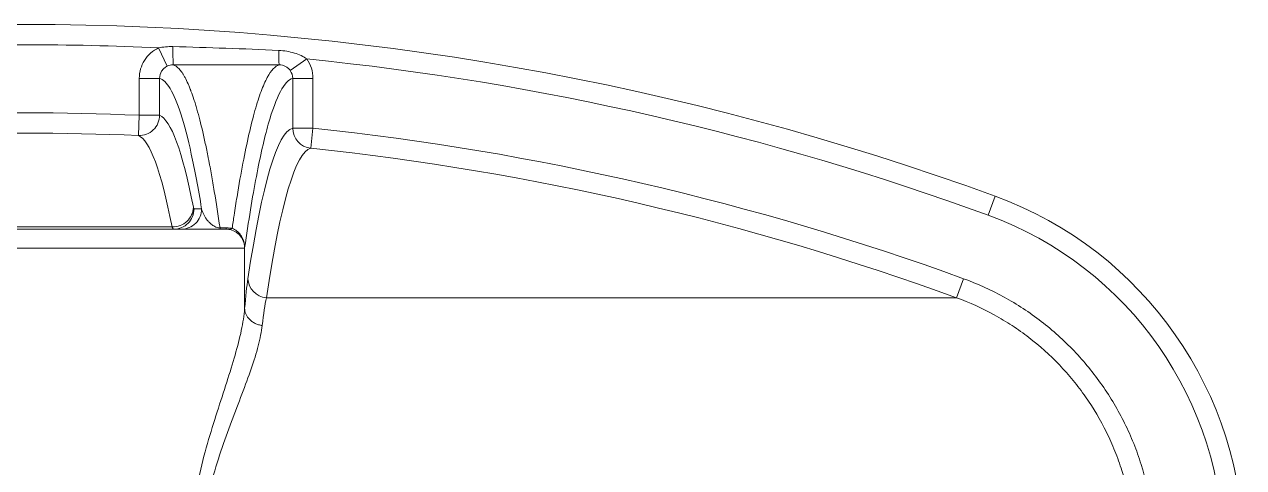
# Model space of a CAD drawing. Header units: millimetres. Extents: x 4664 to 8864, y -38 to 2932.
# Drawn here: x 7869.5 to 7948.2, y 1875.4 to 1904 of the extents above; entities that cross this region are included whole.
import ezdxf

# ---------------------------------------------------------------- set-up
doc = ezdxf.new("R2010")
doc.units = ezdxf.units.MM

msp = doc.modelspace()

# ---------------------------------------------------------------- linework, layer by layer
at = {"lineweight": 5}
for p, q in [((7878.736, 1901.287), (7878.171, 1902.463)), ((7886.671, 1901.003), (7887.737, 1901.753)), ((7876.936, 1898.127), (7876.936, 1900.503)), ((7876.936, 1900.503), (7878.241, 1900.503)), ((7878.241, 1900.503), (7878.241, 1898.127)), ((7886.829, 1900.503), (7888.133, 1900.503)), ((7886.829, 1897.301), (7886.829, 1900.503)), ((7888.133, 1900.503), (7888.133, 1897.301)), ((7876.882, 1896.822), (7876.936, 1898.127)), ((7876.936, 1898.127), (7878.241, 1898.127)), ((7886.829, 1897.301), (7888.133, 1897.301)), ((7888.133, 1897.301), (7887.996, 1896.003)), ((7931.684, 1891.691), (7932.131, 1892.918)), ((7880.465, 1892.1), (7880.954, 1892.1)), ((7882.53, 1890.794), (7856.518, 1890.794)), ((7879.048, 1890.944), (7860, 1890.944)), ((7882.141, 1890.794), (7882.141, 1890.871)), ((7882.141, 1890.871), (7882.53, 1890.871)), ((7882.53, 1890.794), (7882.53, 1890.871)), ((7855.319, 1889.575), (7883.729, 1889.575)), ((7930.092, 1887.601), (7929.646, 1886.375)), ((7885.129, 1886.375), (7929.646, 1886.375))]:
    msp.add_line(p, q, dxfattribs=at)
for centre, radius, start, end in [((7869.524, 1721.201), 182.774, 69.96842, 110.03158), ((7869.524, 1721.201), 181.468, 87.26879, 92.73121), ((7869.524, 1721.201), 181.468, 69.96842, 84.23964), ((7869.524, 1721.201), 177.081, 87.60091, 92.39909), ((7869.524, 1721.201), 175.775, 87.60091, 92.39909), ((7869.524, 1721.201), 177.081, 69.99883, 83.9677), ((7869.524, 1721.201), 175.775, 69.99883, 83.9677), ((7923.781, 1870.016), 24.377, 0, 69.96842), ((7923.781, 1870.016), 23.071, 0, 69.96842)]:
    msp.add_arc(centre, radius, start, end, dxfattribs=at)
at = {"lineweight": 5, "extrusion": (0, 0, -1)}
for centre, major_axis, ratio, start_param, end_param in [((7879.114, 1902.678), (0, 1.306), 0.005324, 3.155715, 4.612118), ((7885.961, 1902.679), (0, 1.306), 0.027253, 3.15518, 4.42124), ((7876.936, 1898.127), (0.503, 1.205), 0.998391, 1.175888, 2.787461), ((7878.038, 1721.201), (0, 176.968), 0.052336, 0.021845, 0.26035), ((7876.681, 1721.201), (0, -175.663), 0.052336, 3.163438, 3.401943), ((7886.96, 1721.201), (0, -176.118), 0.052336, 2.807848, 3.127376), ((7888.133, 1897.301), (0.342, -1.26), 0.998529, 0.371044, 1.835687), ((7888.126, 1721.201), (0, 174.819), 0.052336, 5.949441, 6.268968), ((7879.118, 1892.205), (1.281, 0.252), 0.964976, 0.200844, 1.812417), ((7879.16, 1892.1), (0, 1.306), 0.99863, 1.570796, 3.141593), ((7879.65, 1892.1), (0, 1.306), 0.99863, 1.570796, 3.141593), ((7882.924, 1892.069), (0.206, 1.29), 0.402371, 2.763948, 3.138697), ((7885.033, 1889.638), (1.306, 0.028), 0.064701, 3.079939, 3.08785), ((7882.861, 1889.583), (0.862, -0.124), 0.938236, 6.10453, 6.131341), ((7885.245, 1887.601), (1.291, -0.195), 0.943527, 1.518311, 2.982954)]:
    msp.add_ellipse(centre, major_axis=major_axis, ratio=ratio, start_param=start_param, end_param=end_param, dxfattribs=at)
at = {"lineweight": 5}
for points, knots in [([(7876.936, 1900.503), (7876.936, 1900.708), (7876.965, 1900.909), (7877.078, 1901.301), (7877.162, 1901.489), (7877.487, 1902.004), (7877.805, 1902.288), (7878.171, 1902.463)], [0, 0, 0, 0, 0.25, 0.25, 0.5, 0.5, 1, 1, 1, 1]), ([(7885.927, 1902.304), (7886.101, 1902.297), (7886.274, 1902.278), (7886.614, 1902.221), (7886.779, 1902.182), (7887.09, 1902.087), (7887.24, 1902.029), (7887.509, 1901.901), (7887.63, 1901.831), (7887.737, 1901.753)], [0, 0, 0, 0, 0.25, 0.25, 0.5, 0.5, 0.75, 0.75, 1, 1, 1, 1]), ([(7882.924, 1890.839), (7882.966, 1891.124), (7883.007, 1891.404), (7883.112, 1892.091), (7883.175, 1892.491), (7883.364, 1893.652), (7883.492, 1894.374), (7883.748, 1895.716), (7883.877, 1896.335), (7884.136, 1897.466), (7884.266, 1897.979), (7884.527, 1898.898), (7884.658, 1899.305), (7884.922, 1900.01), (7885.053, 1900.309), (7885.443, 1901.033), (7885.702, 1901.306), (7885.961, 1901.373)], [0, 0, 0, 0, 0.042582, 0.042582, 0.106845, 0.106845, 0.235371, 0.235371, 0.363897, 0.363897, 0.492422, 0.492422, 0.620948, 0.620948, 0.749474, 0.749474, 1, 1, 1, 1]), ([(7886.671, 1901.003), (7886.63, 1901.06), (7886.584, 1901.112), (7886.481, 1901.203), (7886.423, 1901.243), (7886.302, 1901.307), (7886.236, 1901.332), (7886.101, 1901.365), (7886.032, 1901.374), (7885.961, 1901.373)], [0, 0, 0, 0, 0.25, 0.25, 0.5, 0.5, 0.75, 0.75, 1, 1, 1, 1]), ([(7878.736, 1901.287), (7878.662, 1901.251), (7878.593, 1901.205), (7878.471, 1901.098), (7878.418, 1901.034), (7878.288, 1900.828), (7878.24, 1900.666), (7878.241, 1900.503)], [0, 0, 0, 0, 0.25, 0.25, 0.5, 0.5, 1, 1, 1, 1]), ([(7879.114, 1901.372), (7879.243, 1901.337), (7879.435, 1901.209), (7879.66, 1900.925), (7879.773, 1900.751), (7879.821, 1900.668), (7879.853, 1900.612), (7879.869, 1900.583), (7879.949, 1900.434), (7880.045, 1900.237), (7880.157, 1899.973), (7880.213, 1899.833), (7880.237, 1899.771), (7880.253, 1899.73), (7880.261, 1899.709), (7880.332, 1899.518), (7880.428, 1899.245), (7880.523, 1898.944), (7880.586, 1898.736), (7880.618, 1898.63), (7880.776, 1898.08), (7880.903, 1897.59), (7881.091, 1896.781), (7881.154, 1896.499), (7881.279, 1895.911), (7881.341, 1895.604), (7881.419, 1895.205), (7881.435, 1895.125), (7881.466, 1894.962), (7881.512, 1894.716), (7881.621, 1894.126), (7881.836, 1892.88), (7882.02, 1891.703), (7882.141, 1890.871)], [0, 0, 0, 0, 0.125, 0.1875, 0.21875, 0.234375, 0.234375, 0.25, 0.25, 0.3125, 0.34375, 0.359375, 0.367187, 0.367187, 0.375, 0.375, 0.4375, 0.46875, 0.46875, 0.5, 0.5, 0.625, 0.625, 0.6875, 0.6875, 0.75, 0.75, 0.765625, 0.765625, 0.78125, 0.8125, 0.875, 1, 1, 1, 1]), ([(7880.954, 1892.1), (7880.735, 1893.431), (7880.513, 1894.606), (7880.066, 1896.644), (7879.84, 1897.507), (7879.387, 1898.912), (7879.158, 1899.456), (7878.7, 1900.221), (7878.471, 1900.442), (7878.241, 1900.503)], [0, 0, 0, 0, 0.25, 0.25, 0.5, 0.5, 0.75, 0.75, 1, 1, 1, 1]), ([(7886.829, 1900.503), (7886.565, 1900.433), (7886.301, 1900.151), (7885.776, 1899.165), (7885.515, 1898.459), (7884.996, 1896.631), (7884.739, 1895.507), (7884.357, 1893.514), (7884.23, 1892.798), (7883.979, 1891.267), (7883.854, 1890.447), (7883.73, 1889.583)], [0, 0, 0, 0, 0.25, 0.25, 0.5, 0.5, 0.75, 0.75, 0.875, 0.875, 1, 1, 1, 1]), ([(7880.954, 1892.1), (7880.985, 1891.992), (7881.025, 1891.882), (7881.129, 1891.662), (7881.191, 1891.552), (7881.31, 1891.385), (7881.355, 1891.329), (7881.455, 1891.219), (7881.511, 1891.164), (7881.608, 1891.084), (7881.642, 1891.058), (7881.718, 1891.008), (7881.759, 1890.983), (7881.851, 1890.938), (7881.902, 1890.916), (7882.014, 1890.884), (7882.077, 1890.872), (7882.141, 1890.871)], [0, 0, 0, 0, 0.25, 0.25, 0.5, 0.5, 0.625, 0.625, 0.75, 0.75, 0.8125, 0.8125, 0.875, 0.875, 0.9375, 0.9375, 1, 1, 1, 1]), ([(7882.53, 1890.871), (7882.532, 1890.871), (7882.535, 1890.871), (7882.539, 1890.871), (7882.544, 1890.87), (7882.548, 1890.87), (7882.553, 1890.87), (7882.557, 1890.87), (7882.562, 1890.87), (7882.566, 1890.87), (7882.57, 1890.87), (7882.575, 1890.87), (7882.579, 1890.87), (7882.584, 1890.87), (7882.588, 1890.87), (7882.593, 1890.87), (7882.597, 1890.87), (7882.602, 1890.87), (7882.606, 1890.869), (7882.61, 1890.869), (7882.615, 1890.869), (7882.619, 1890.869), (7882.624, 1890.869), (7882.628, 1890.869), (7882.632, 1890.868), (7882.637, 1890.868), (7882.641, 1890.868), (7882.646, 1890.868), (7882.65, 1890.868), (7882.654, 1890.867), (7882.659, 1890.867), (7882.663, 1890.867), (7882.667, 1890.867), (7882.672, 1890.867), (7882.676, 1890.866), (7882.68, 1890.866), (7882.685, 1890.866), (7882.689, 1890.866), (7882.693, 1890.865), (7882.698, 1890.865), (7882.702, 1890.865), (7882.706, 1890.864), (7882.711, 1890.864), (7882.715, 1890.864), (7882.719, 1890.863), (7882.724, 1890.863), (7882.728, 1890.863), (7882.735, 1890.862), (7882.747, 1890.861), (7882.767, 1890.859), (7882.796, 1890.857), (7882.823, 1890.854), (7882.846, 1890.851), (7882.861, 1890.849), (7882.874, 1890.847), (7882.887, 1890.845), (7882.898, 1890.844), (7882.908, 1890.842), (7882.916, 1890.841), (7882.922, 1890.84), (7882.924, 1890.84)], [0, 0, 0, 0, 0.011011, 0.022013, 0.033005, 0.043989, 0.054963, 0.06593, 0.076887, 0.087837, 0.098778, 0.109712, 0.120639, 0.131558, 0.14247, 0.153376, 0.164275, 0.175167, 0.186053, 0.196933, 0.207808, 0.218677, 0.22954, 0.240398, 0.251251, 0.2621, 0.272943, 0.283783, 0.294618, 0.305449, 0.316276, 0.327099, 0.337919, 0.348735, 0.359548, 0.370358, 0.381165, 0.39197, 0.402772, 0.413571, 0.424369, 0.435164, 0.445957, 0.456749, 0.467538, 0.478327, 0.489114, 0.4999, 0.529595, 0.581055, 0.654286, 0.74934, 0.791975, 0.831389, 0.867579, 0.900541, 0.930269, 0.956759, 0.980004, 1, 1, 1, 1]), ([(7883.729, 1889.605), (7883.728, 1889.641), (7883.726, 1889.678), (7883.718, 1889.749), (7883.712, 1889.785), (7883.691, 1889.89), (7883.671, 1889.958), (7883.619, 1890.091), (7883.587, 1890.156), (7883.513, 1890.277), (7883.472, 1890.334), (7883.378, 1890.441), (7883.326, 1890.49), (7883.218, 1890.577), (7883.16, 1890.615), (7882.978, 1890.715), (7882.849, 1890.758), (7882.72, 1890.779)], [0, 0, 0, 0, 0.0625, 0.0625, 0.125, 0.125, 0.25, 0.25, 0.375, 0.375, 0.5, 0.5, 0.625, 0.625, 0.75, 0.75, 1, 1, 1, 1]), ([(7882.924, 1890.84), (7883.029, 1890.8), (7883.134, 1890.743), (7883.281, 1890.628), (7883.328, 1890.586), (7883.416, 1890.493), (7883.457, 1890.442), (7883.532, 1890.332), (7883.566, 1890.274), (7883.624, 1890.152), (7883.649, 1890.087), (7883.689, 1889.954), (7883.705, 1889.886), (7883.72, 1889.782), (7883.724, 1889.747), (7883.729, 1889.676), (7883.73, 1889.64), (7883.73, 1889.605)], [0, 0, 0, 0, 0.25, 0.25, 0.375, 0.375, 0.5, 0.5, 0.625, 0.625, 0.75, 0.75, 0.875, 0.875, 0.9375, 0.9375, 1, 1, 1, 1]), ([(7883.729, 1889.575), (7883.729, 1889.576), (7883.729, 1889.577), (7883.729, 1889.587), (7883.729, 1889.596), (7883.729, 1889.605)], [0, 0, 0, 0, 0.093825, 0.093825, 1, 1, 1, 1]), ([(7930.092, 1887.601), (7930.996, 1887.273), (7931.866, 1886.878), (7933.544, 1885.957), (7934.351, 1885.429), (7935.858, 1884.271), (7936.563, 1883.638), (7937.878, 1882.265), (7938.491, 1881.518), (7939.583, 1879.957), (7940.066, 1879.141), (7940.695, 1877.865), (7940.889, 1877.431), (7941.245, 1876.545), (7941.408, 1876.091), (7942.126, 1873.811), (7942.416, 1871.938), (7942.416, 1870.016)], [0, 0, 0, 0, 0.125, 0.125, 0.25, 0.25, 0.375, 0.375, 0.5, 0.5, 0.625, 0.625, 0.6875, 0.6875, 0.75, 0.75, 1, 1, 1, 1]), ([(7880.222, 1870.016), (7880.222, 1870.84), (7880.274, 1871.647), (7880.464, 1873.232), (7880.601, 1874.009), (7880.935, 1875.538), (7881.127, 1876.272), (7881.532, 1877.686), (7881.744, 1878.367), (7882.166, 1879.686), (7882.377, 1880.327), (7882.77, 1881.55), (7882.952, 1882.132), (7883.271, 1883.241), (7883.408, 1883.769), (7883.622, 1884.772), (7883.697, 1885.247), (7883.73, 1885.681)], [0, 0, 0, 0, 0.125, 0.125, 0.25, 0.25, 0.375, 0.375, 0.5, 0.5, 0.625, 0.625, 0.75, 0.75, 0.875, 0.875, 1, 1, 1, 1]), ([(7941.111, 1870.016), (7941.111, 1870.91), (7941.043, 1871.792), (7940.775, 1873.534), (7940.575, 1874.394), (7940.174, 1875.667), (7940.022, 1876.089), (7939.691, 1876.913), (7939.511, 1877.317), (7938.925, 1878.504), (7938.476, 1879.263), (7937.714, 1880.352), (7937.444, 1880.708), (7936.878, 1881.398), (7936.583, 1881.73), (7935.666, 1882.688), (7935.01, 1883.276), (7933.959, 1884.084), (7933.597, 1884.341), (7932.851, 1884.828), (7932.467, 1885.059), (7931.296, 1885.701), (7930.486, 1886.069), (7929.646, 1886.375)], [0, 0, 0, 0, 0.125, 0.125, 0.25, 0.25, 0.3125, 0.3125, 0.375, 0.375, 0.5, 0.5, 0.5625, 0.5625, 0.625, 0.625, 0.75, 0.75, 0.8125, 0.8125, 0.875, 0.875, 1, 1, 1, 1]), ([(7884.863, 1884.588), (7884.817, 1884.184), (7884.727, 1883.743), (7884.482, 1882.81), (7884.327, 1882.319), (7883.971, 1881.286), (7883.77, 1880.745), (7883.338, 1879.608), (7883.107, 1879.011), (7882.646, 1877.784), (7882.415, 1877.151), (7881.976, 1875.836), (7881.767, 1875.153), (7881.405, 1873.73), (7881.256, 1873.007), (7881.051, 1871.533), (7880.995, 1870.782), (7880.995, 1870.016)], [0, 0, 0, 0, 0.125, 0.125, 0.25, 0.25, 0.375, 0.375, 0.5, 0.5, 0.625, 0.625, 0.75, 0.75, 0.875, 0.875, 1, 1, 1, 1])]:
    msp.add_open_spline(points, degree=3, knots=knots, dxfattribs=at)
for points in [[(7878.171, 1902.463), (7878.464, 1902.528), (7878.781, 1902.556), (7879.107, 1902.547)], [(7879.107, 1902.547), (7881.385, 1902.487), (7883.659, 1902.406), (7885.927, 1902.304)], [(7885.961, 1901.373), (7883.679, 1901.373), (7881.396, 1901.372), (7879.114, 1901.372)], [(7887.737, 1901.753), (7887.993, 1901.39), (7888.133, 1900.95), (7888.133, 1900.503)], [(7879.114, 1901.372), (7878.983, 1901.372), (7878.855, 1901.343), (7878.736, 1901.287)], [(7886.829, 1900.503), (7886.829, 1900.682), (7886.773, 1900.857), (7886.671, 1901.003)], [(7880.422, 1892.205), (7880.436, 1892.135), (7880.45, 1892.1), (7880.465, 1892.1)], [(7882.72, 1890.779), (7882.661, 1890.789), (7882.597, 1890.794), (7882.53, 1890.794)], [(7883.73, 1889.583), (7883.73, 1889.58), (7883.73, 1889.578), (7883.729, 1889.575)], [(7883.73, 1889.583), (7883.73, 1888.282), (7883.73, 1886.982), (7883.73, 1885.681)], [(7883.73, 1885.681), (7883.797, 1886.474), (7883.867, 1887.112), (7883.941, 1887.601)], [(7885.129, 1886.375), (7885.034, 1885.919), (7884.945, 1885.325), (7884.863, 1884.588)]]:
    msp.add_open_spline(points, degree=3, dxfattribs=at)
for points, weights, degree in [([(7879.16, 1890.794), (7879.122, 1890.794), (7879.085, 1890.844), (7879.048, 1890.944)], [0.999999997222, 0.999999997176, 0.99999999713, 0.999999997084], 3), ([(7883.73, 1885.681), (7883.761, 1884.738), (7884.863, 1884.588)], [1, 0.761327173019, 1], 2)]:
    msp.add_rational_spline(points, weights, degree=degree, dxfattribs=at)

doc.saveas('drawing.dxf')
